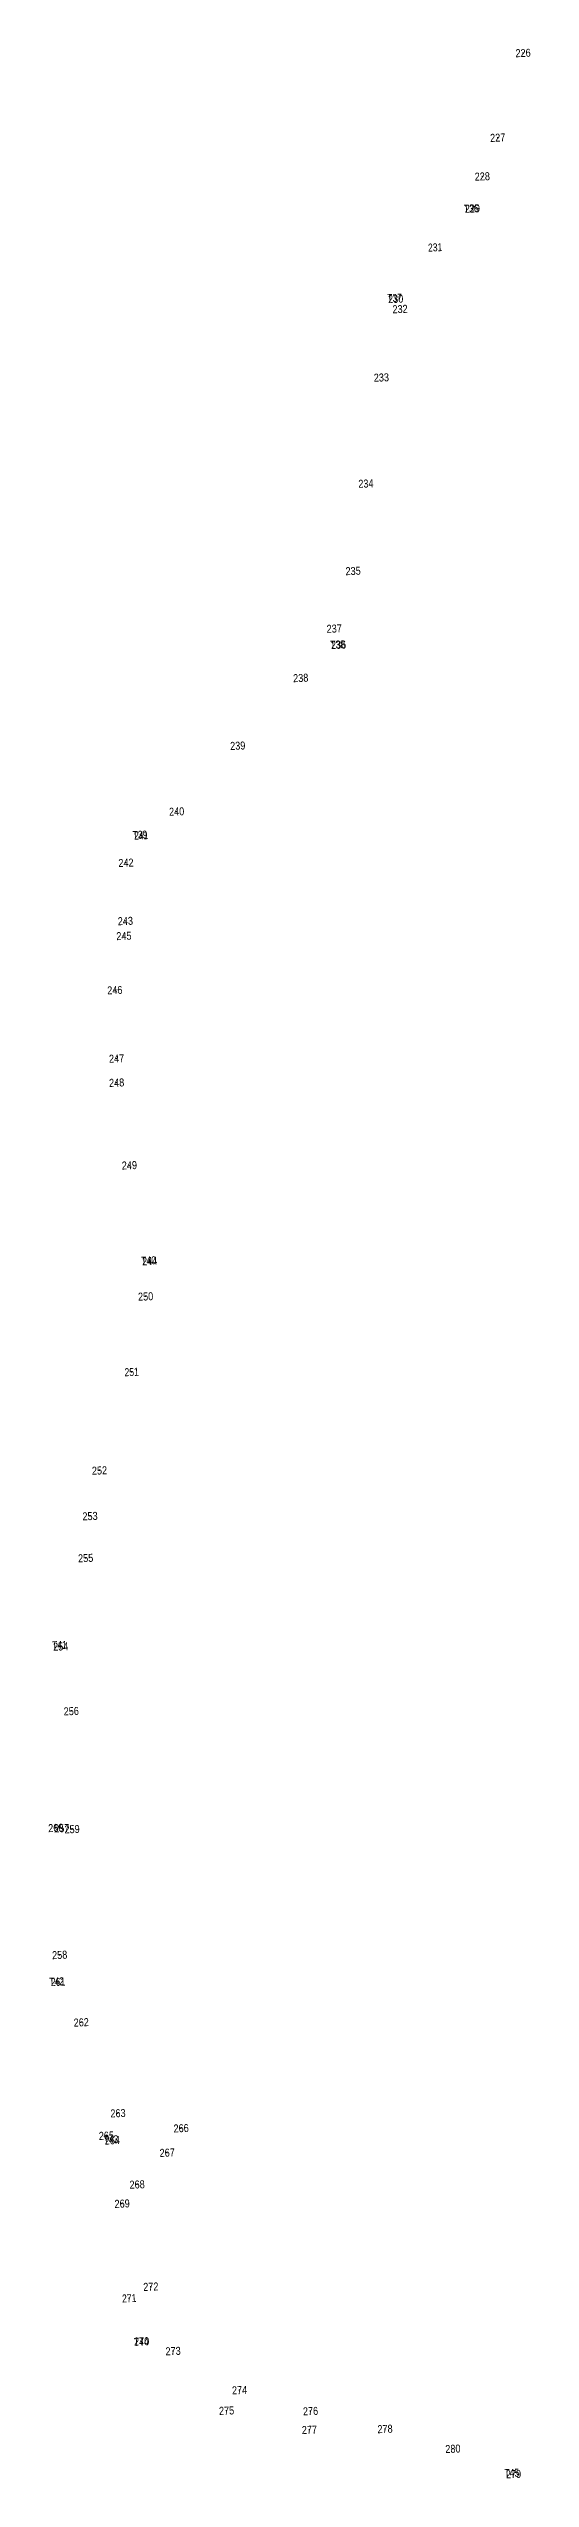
# Model space of a CAD drawing. Header units: metres. Extents: x 542696 to 545216, y 1823513 to 1835687.
# Drawn here: x 543108 to 543408, y 1828082 to 1829600 of the extents above; entities that cross this region are included whole.
import ezdxf
from ezdxf.enums import TextEntityAlignment as Align

# ---------------------------------------------------------------- set-up
doc = ezdxf.new("R2010")
doc.units = ezdxf.units.M
doc.header["$LTSCALE"] = 2
doc.layers.add('11', color=7, linetype='Continuous', lineweight=13)
doc.layers.add('12', color=7, linetype='Continuous')

msp = doc.modelspace()

# ---------------------------------------------------------------- linework, layer by layer
at = {"layer": '11'}
for p, q in [((543403.99, 1829597.62), (543403.36, 1829597.6)), ((543403.69, 1829597.3), (543403.66, 1829597.92)), ((543388.16, 1829544.71), (543387.53, 1829544.69)), ((543387.86, 1829544.39), (543387.83, 1829545.02)), ((543378.55, 1829520.48), (543377.93, 1829520.45)), ((543378.24, 1829520.16), (543378.22, 1829520.78)), ((543372.32, 1829500.4), (543371.69, 1829500.38)), ((543372.03, 1829500.08), (543372.01, 1829500.7)), ((543349.09, 1829476.15), (543348.47, 1829476.12)), ((543348.8, 1829475.82), (543348.78, 1829476.44)), ((543324.44, 1829443.96), (543323.82, 1829443.94)), ((543324.13, 1829443.65), (543324.11, 1829444.27)), ((543327.17, 1829437.61), (543326.55, 1829437.58)), ((543326.88, 1829437.29), (543326.86, 1829437.92)), ((543315.52, 1829394.83), (543314.89, 1829394.8)), ((543315.21, 1829394.51), (543315.19, 1829395.13)), ((543305.87, 1829328.56), (543305.24, 1829328.53)), ((543305.58, 1829328.23), (543305.55, 1829328.86)), ((543297.86, 1829273.94), (543297.24, 1829273.92)), ((543297.56, 1829273.61), (543297.54, 1829274.23)), ((543286.07, 1829237.91), (543285.45, 1829237.89)), ((543285.77, 1829237.58), (543285.75, 1829238.2)), ((543288.75, 1829227.78), (543288.12, 1829227.76)), ((543288.45, 1829227.46), (543288.43, 1829228.08)), ((543265.14, 1829207.07), (543264.51, 1829207.04)), ((543264.84, 1829206.74), (543264.82, 1829207.37)), ((543225.82, 1829164.72), (543225.2, 1829164.7)), ((543225.53, 1829164.41), (543225.51, 1829165.03)), ((543187.67, 1829123.59), (543187.05, 1829123.57)), ((543187.36, 1829123.26), (543187.34, 1829123.89)), ((543165.53, 1829108.68), (543164.91, 1829108.65)), ((543165.23, 1829108.36), (543165.21, 1829108.98)), ((543156.01, 1829091.56), (543155.38, 1829091.53)), ((543155.71, 1829091.23), (543155.69, 1829091.86)), ((543154.73, 1829045.85), (543154.11, 1829045.83)), ((543154.44, 1829045.54), (543154.42, 1829046.16)), ((543155.65, 1829055.19), (543155.02, 1829055.16)), ((543155.36, 1829054.86), (543155.33, 1829055.49)), ((543149.06, 1829011.95), (543148.44, 1829011.93)), ((543148.76, 1829011.64), (543148.74, 1829012.26)), ((543150.14, 1828969.23), (543149.51, 1828969.21)), ((543149.84, 1828968.91), (543149.82, 1828969.52)), ((543150.2, 1828954.17), (543149.57, 1828954.14)), ((543149.91, 1828953.85), (543149.87, 1828954.47)), ((543158.18, 1828902.52), (543157.56, 1828902.5)), ((543157.88, 1828902.2), (543157.85, 1828902.82)), ((543170.83, 1828842.68), (543170.21, 1828842.65)), ((543170.54, 1828842.36), (543170.52, 1828842.98)), ((543168.29, 1828820.55), (543167.68, 1828820.53)), ((543168, 1828820.23), (543167.97, 1828820.86)), ((543159.59, 1828773.34), (543158.97, 1828773.32)), ((543159.29, 1828773), (543159.26, 1828773.63)), ((543139.48, 1828711.8), (543138.85, 1828711.77)), ((543139.17, 1828711.47), (543139.15, 1828712.1)), ((543133.59, 1828683.3), (543132.97, 1828683.27)), ((543133.28, 1828682.97), (543133.26, 1828683.6)), ((543130.87, 1828657.07), (543130.24, 1828657.05)), ((543130.56, 1828656.76), (543130.54, 1828657.38)), ((543115.27, 1828601.83), (543114.64, 1828601.8)), ((543114.98, 1828601.49), (543114.96, 1828602.12)), ((543121.86, 1828561.4), (543121.24, 1828561.38)), ((543121.56, 1828561.08), (543121.54, 1828561.7)), ((543112.22, 1828488.43), (543111.59, 1828488.41)), ((543111.92, 1828488.12), (543111.89, 1828488.74)), ((543115.94, 1828488.23), (543115.31, 1828488.21)), ((543115.63, 1828487.92), (543115.61, 1828488.54)), ((543122.36, 1828487.65), (543121.74, 1828487.62)), ((543122.07, 1828487.32), (543122.05, 1828487.95)), ((543114.62, 1828409.06), (543113.99, 1828409.03)), ((543114.32, 1828408.74), (543114.3, 1828409.36)), ((543113.6, 1828392.21), (543112.98, 1828392.18)), ((543113.3, 1828391.89), (543113.28, 1828392.52)), ((543128.09, 1828366.91), (543127.47, 1828366.89)), ((543127.8, 1828366.6), (543127.76, 1828367.22)), ((543151.03, 1828310.15), (543150.41, 1828310.12)), ((543150.73, 1828309.83), (543150.71, 1828310.46)), ((543190.46, 1828300.75), (543189.83, 1828300.73)), ((543190.16, 1828300.43), (543190.13, 1828301.05)), ((543143.8, 1828296.13), (543143.17, 1828296.1)), ((543143.49, 1828295.79), (543143.47, 1828296.42)), ((543147.48, 1828293.19), (543146.85, 1828293.16)), ((543147.17, 1828292.87), (543147.15, 1828293.49)), ((543181.76, 1828285.49), (543181.14, 1828285.47)), ((543181.45, 1828285.17), (543181.43, 1828285.79)), ((543153.62, 1828253.66), (543153.01, 1828253.63)), ((543153.33, 1828253.33), (543153.31, 1828253.96)), ((543162.99, 1828265.62), (543162.37, 1828265.6)), ((543162.69, 1828265.3), (543162.66, 1828265.92)), ((543158.07, 1828194.5), (543157.44, 1828194.48)), ((543157.75, 1828194.19), (543157.73, 1828194.81)), ((543171.54, 1828201.75), (543170.91, 1828201.73)), ((543171.24, 1828201.42), (543171.22, 1828202.04)), ((543165.83, 1828167.58), (543165.2, 1828167.56)), ((543165.53, 1828167.25), (543165.51, 1828167.87)), ((543185.46, 1828161.51), (543184.85, 1828161.49)), ((543185.17, 1828161.19), (543185.14, 1828161.81)), ((543226.94, 1828137.08), (543226.32, 1828137.06)), ((543226.64, 1828136.77), (543226.62, 1828137.39)), ((543218.85, 1828124.29), (543218.22, 1828124.26)), ((543218.55, 1828123.97), (543218.53, 1828124.6)), ((543271.26, 1828123.98), (543270.63, 1828123.95)), ((543270.95, 1828123.65), (543270.93, 1828124.27)), ((543270.56, 1828112.3), (543269.94, 1828112.26)), ((543270.25, 1828111.96), (543270.23, 1828112.59)), ((543317.78, 1828112.83), (543317.16, 1828112.81)), ((543317.48, 1828112.5), (543317.46, 1828113.13)), ((543360.17, 1828100.45), (543359.55, 1828100.43)), ((543359.87, 1828100.14), (543359.84, 1828100.77)), ((543398.04, 1828084.6), (543397.41, 1828084.58)), ((543397.72, 1828084.28), (543397.7, 1828084.91))]:
    msp.add_line(p, q, dxfattribs=at)

# ---------------------------------------------------------------- texts
at = {"layer": '12'}
for s, width, p in [('226', 0.85, (543403.882, 1829595.121)), ('227', 0.85, (543388.037, 1829542.201)), ('228', 0.85, (543378.427, 1829517.969)), ('T36 ', 0.8, (543372.257, 1829497.965)), ('229', 0.85, (543372.212, 1829497.897)), ('231', 0.8, (543348.987, 1829473.64)), ('T37 ', 0.8, (543324.407, 1829442.055)), ('230', 0.85, (543324.317, 1829441.459)), ('232', 0.85, (543327.067, 1829435.099)), ('233', 0.85, (543315.397, 1829392.319)), ('234', 0.85, (543305.752, 1829326.047)), ('235', 0.85, (543297.747, 1829271.43)), ('237', 0.85, (543285.957, 1829235.411)), ('T38 ', 0.8, (543288.857, 1829225.495)), ('236', 0.85, (543288.642, 1829225.281)), ('238', 0.85, (543265.027, 1829204.559)), ('239', 0.85, (543225.702, 1829162.217)), ('240', 0.85, (543187.557, 1829121.089)), ('T39 ', 0.8, (543165.407, 1829106.585)), ('241', 0.8, (543165.427, 1829106.18)), ('242', 0.85, (543155.907, 1829089.049)), ('243', 0.85, (543155.537, 1829052.679)), ('245', 0.85, (543154.627, 1829043.35)), ('246', 0.85, (543148.952, 1829009.451)), ('247', 0.85, (543150.027, 1828966.731)), ('248', 0.85, (543150.087, 1828951.659)), ('249', 0.85, (543158.052, 1828900.017)), ('T40 ', 0.8, (543170.807, 1828840.585)), ('244', 0.85, (543170.722, 1828840.167)), ('250', 0.85, (543168.177, 1828818.049)), ('251', 0.8, (543159.467, 1828770.83)), ('252', 0.85, (543139.367, 1828709.289)), ('253', 0.85, (543133.477, 1828680.789)), ('255', 0.85, (543130.747, 1828654.57)), ('T41 ', 0.8, (543115.167, 1828600.235)), ('254', 0.85, (543115.162, 1828599.317)), ('256', 0.85, (543121.752, 1828558.891)), ('260', 0.85, (543112.097, 1828485.929)), ('257', 0.85, (543115.817, 1828485.731)), ('259', 0.85, (543122.252, 1828485.137)), ('258', 0.85, (543114.517, 1828406.549)), ('T42 ', 0.8, (543113.377, 1828390.005)), ('261', 0.8, (543113.487, 1828389.71)), ('262', 0.85, (543127.977, 1828364.409)), ('263', 0.85, (543150.917, 1828307.639)), ('265', 0.85, (543143.687, 1828293.62)), ('266', 0.85, (543190.352, 1828298.251)), ('T43 ', 0.8, (543147.267, 1828291.245)), ('264', 0.85, (543147.352, 1828290.687)), ('267', 0.85, (543181.647, 1828282.991)), ('268', 0.85, (543162.877, 1828263.109)), ('269', 0.85, (543153.512, 1828251.147)), ('271', 0.8, (543157.947, 1828192)), ('272', 0.85, (543171.437, 1828199.239)), ('T44 ', 0.8, (543166.217, 1828164.895)), ('270', 0.85, (543165.707, 1828165.069)), ('273', 0.85, (543185.347, 1828159.009)), ('274', 0.85, (543226.832, 1828134.577)), ('275', 0.85, (543218.737, 1828121.78)), ('276', 0.85, (543271.142, 1828121.471)), ('278', 0.85, (543317.677, 1828110.319)), ('277', 0.85, (543270.447, 1828109.781)), ('280', 0.85, (543360.057, 1828097.949)), ('T45 ', 0.8, (543397.597, 1828082.875)), ('279', 0.85, (543397.902, 1828082.097))]:
    msp.add_text(s, height=5, rotation=2.241, dxfattribs=dict(at, width=width)).set_placement(p, align=Align.CENTER)

doc.saveas('drawing.dxf')
